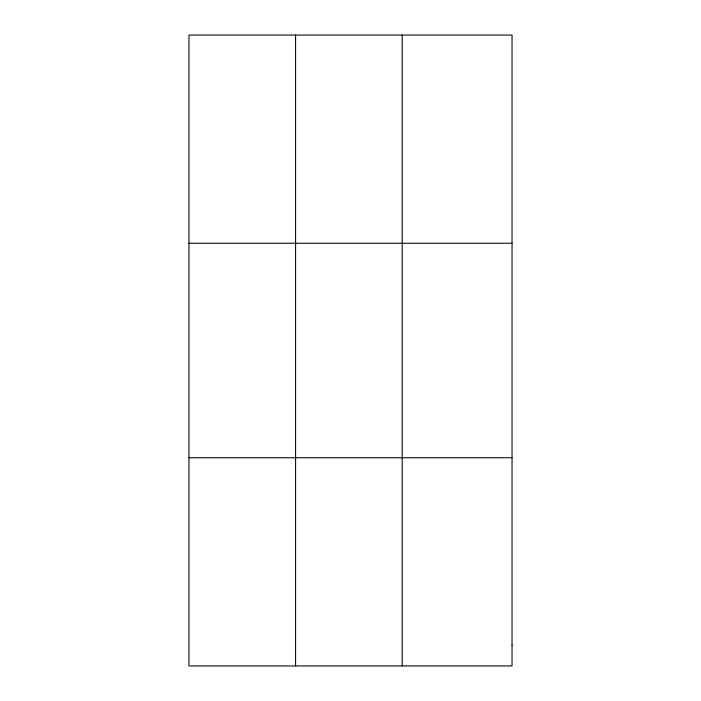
<?xml version="1.0" encoding="UTF-8"?>
<svg xmlns="http://www.w3.org/2000/svg" width="701" height="701" viewBox="0 0 701 701"><rect width="100%" height="100%" fill="white"/><g stroke="black" fill="none" stroke-linecap="round" stroke-linejoin="round"><path stroke-width="1.05" d="M295.577 665.95L295.577 35.05M402.19 665.95L402.19 35.05M188.963 243.247L512.037 243.247M188.963 457.753L512.037 457.753M512.037 645.13L512.037 665.95L188.963 665.95L188.963 35.05L512.037 35.05L512.037 645.13"/></g></svg>
